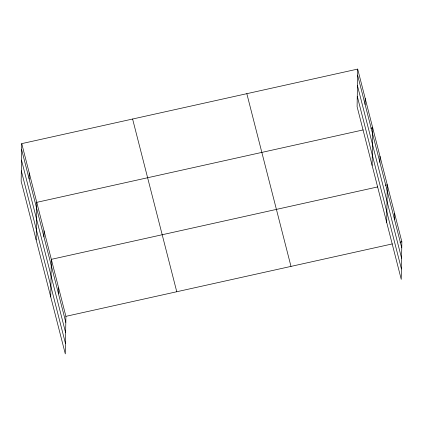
<?xml version="1.0" encoding="UTF-8"?>
<svg xmlns="http://www.w3.org/2000/svg" width="423" height="423" viewBox="0 0 423 423"><rect width="100%" height="100%" fill="white"/><g stroke="black" fill="none" stroke-linecap="round" stroke-linejoin="round"><path stroke-width="0.63" d="M21.742 143.624L21.15 181.208L65.311 353.919L65.903 316.341L21.742 143.624L357.689 69.081L401.85 241.792L401.258 279.376L357.097 106.659L357.689 69.081M29.155 179.024L29.245 172.986M36.167 239.931L36.753 202.347L363.146 129.924M43.944 236.885L44.04 230.847M50.739 296.925L51.326 259.347L377.718 186.918M58.522 293.879L58.612 287.846M365.102 104.476L365.197 98.443M372.113 165.382L372.705 127.804L370.791 128.227M379.896 162.337L379.991 156.299M386.685 222.376L387.278 184.798L385.364 185.221M394.469 219.331L394.564 213.298M65.903 316.341L392.29 243.918M399.936 242.22L401.85 241.792M357.594 75.114L401.755 247.83M357.43 85.525L401.591 258.242M357.261 96.248L401.422 268.965M246.826 93.679L290.987 266.395M132.605 119.027L176.766 291.743M21.647 149.663L65.808 322.379M21.483 160.074L65.644 332.79M21.314 170.797L65.475 343.513"/></g></svg>
